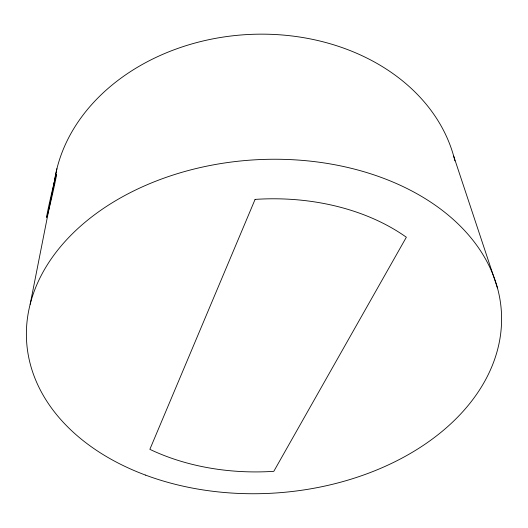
<?xml version="1.0" encoding="UTF-8"?>
<svg xmlns="http://www.w3.org/2000/svg" width="528" height="528" viewBox="0 0 528 528"><rect width="100%" height="100%" fill="white"/><g stroke="black" fill="none" stroke-linecap="round" stroke-linejoin="round"><path stroke-width="0.79" d="M30.155 304.313L56.925 168.689M453.684 156.123L497.422 287.872M53.915 185.255A202.844 161.113 -3.6 0 1 246.173 34.624A202.844 161.113 -3.6 0 1 454.918 160.882M255.09 199.393L149.866 449.335A195.056 136.29 -3.6 0 0 273.801 471.326L406.349 237.224A195.056 136.29 -3.6 0 0 255.09 199.393M49.229 208.019A21.958 0.521 -77.1 0 0 56.483 174.643A21.958 0.521 -77.1 0 0 48.926 205.3A21.958 0.521 -77.1 0 0 49.229 208.019M145.53 475.101A237.844 166.907 -3.6 0 0 501.6 318.641A237.844 166.907 -3.6 0 0 144.844 185.737A237.844 166.907 -3.6 0 0 145.53 475.101"/></g></svg>
